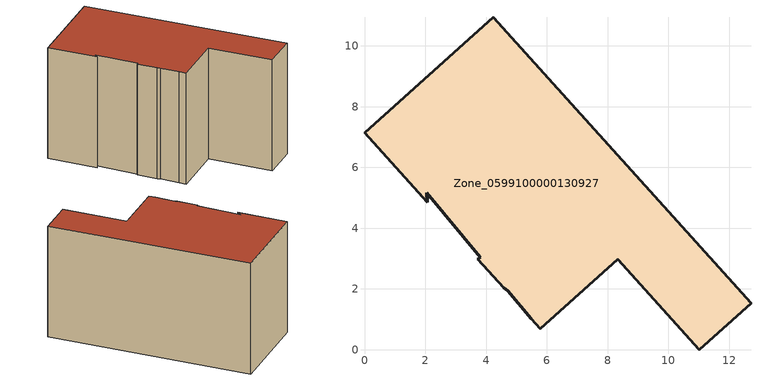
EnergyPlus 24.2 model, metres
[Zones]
Zone_0599100000130927
 floor ground (C_G): 4.72,1.94 4.58,2.04 3.73,2.98 3.81,3.04 2.04,5.16 2.06,4.85 0,7.14 4.24,10.94 12.72,1.53 11.02,0 8.34,2.98 5.79,0.69 5.49,1.03 z0
 wall outside (C_F): 4.24,10.94 0,7.14 2.06,4.85 2.04,5.16 3.81,3.04 3.73,2.98 4.58,2.04 4.72,1.94 5.49,1.03 5.79,0.69 8.34,2.98 11.02,0 12.72,1.53 4.24,10.94 z0:7.23
 roof outside (C_R): 4.58,2.04 4.72,1.94 5.49,1.03 5.79,0.69 8.34,2.98 11.02,0 12.72,1.53 4.24,10.94 0,7.14 2.06,4.85 2.04,5.16 3.81,3.04 3.73,2.98 z7.23
[BUILDING]
Pand.0599100000130927: North Axis=0; Terrain=City; Loads Convergence Tolerance Value=0.04; Temperature Convergence Tolerance Value=0.4; Solar Distribution=FullExterior; Maximum Number of Warmup Days=25; Minimum Number of Warmup Days=1
[Site:Location]
Rotterdam.The.Hague.AP_ZH_NLD Design_Conditions: Latitude=51.96; Longitude=4.45; Time Zone=1; Elevation=-4.5
[SITE:GROUNDTEMPERATURE:BUILDINGSURFACE]
18, 18, 18, 18, 18, 18, 18, 18, 18, 18, 18, 18
[MATERIAL] Thermal Absorptance=0.9; Solar Absorptance=0.7; Visible Absorptance=0.7
Name | Roughness | Thickness | Conductivity | Density | Specific Heat
G.TC.1975-1991 | MediumSmooth | 0.15 | 0.288461 | 540 | 1210
F.TC.1975-1991 | Rough | 0.3 | 0.230769 | 1920 | 840
R.TC.1975-1991 | MediumRough | 0.2 | 0.153846 | 1500 | 1000
[CONSTRUCTION]
C_G: G.TC.1975-1991
C_F: F.TC.1975-1991
C_R: R.TC.1975-1991
[ZONE]
Zone_0599100000130927: Type=1; Multiplier=1; Ceiling Height=Autocalculate; Volume=Autocalculate; Floor Area=autocalculate; Part of Total Floor Area=Yes
[ZONEINFILTRATION:DESIGNFLOWRATE]
Infil_Zone_0599100000130927: Zone or ZoneList or Space or SpaceList=Zone_0599100000130927; Schedule=AlwaysOn; Design Flow Rate Calculation Method=Flow/Area; Flow Rate per Floor Area=0.003; Constant Term Coefficient=1; Temperature Term Coefficient=0; Velocity Term Coefficient=0; Velocity Squared Term Coefficient=0
[HVACTEMPLATE:ZONE:IDEALLOADSAIRSYSTEM]
Zone_0599100000130927: Maximum Heating Supply Air Temperature=50; Minimum Cooling Supply Air Temperature=13; Maximum Heating Supply Air Humidity Ratio=0.0156; Minimum Cooling Supply Air Humidity Ratio=0.0077; Heating Limit=NoLimit; Cooling Limit=NoLimit; Dehumidification Control Type=ConstantSensibleHeatRatio; Cooling Sensible Heat Ratio=0.7; Dehumidification Setpoint=60; Humidification Control Type=None; Humidification Setpoint=30; Outdoor Air Method=None; Outdoor Air Flow Rate per Person=0.00944; Outdoor Air Flow Rate per Zone Floor Area=0; Outdoor Air Flow Rate per Zone=0; Demand Controlled Ventilation Type=None; Outdoor Air Economizer Type=NoEconomizer; Heat Recovery Type=None; Sensible Heat Recovery Effectiveness=0.7; Latent Heat Recovery Effectiveness=0.65
[ZONECONTROL:THERMOSTAT]
ThermostatControl_Zone_0599100000130927: Zone or ZoneList=Zone_0599100000130927; Control Type Schedule=DualSetpointControlType; Control 1=Thermostat_Zone_0599100000130927; Temperature Difference Between Cutout And Setpoint=0
[THERMOSTATSETPOINT:DUALSETPOINT]
Thermostat_Zone_0599100000130927: Heating Setpoint Temperature Schedule=HeatingSetpoint_Zone_0599100000130927; Cooling Setpoint Temperature Schedule=CoolingSetpoint_Zone_0599100000130927
[SCHEDULE:COMPACT]
HeatingSetpoint_Zone_0599100000130927: Through: 12/31, For: AllDays, Until: 24:00, 21
CoolingSetpoint_Zone_0599100000130927: Through: 12/31, For: AllDays, Until: 24:00, 24
DualSetpointControlType: Through: 12/31, For: AllDays, Until: 24:00, 4
AlwaysOn: Through: 12/31, For: AllDays, Until: 24:00, 1
